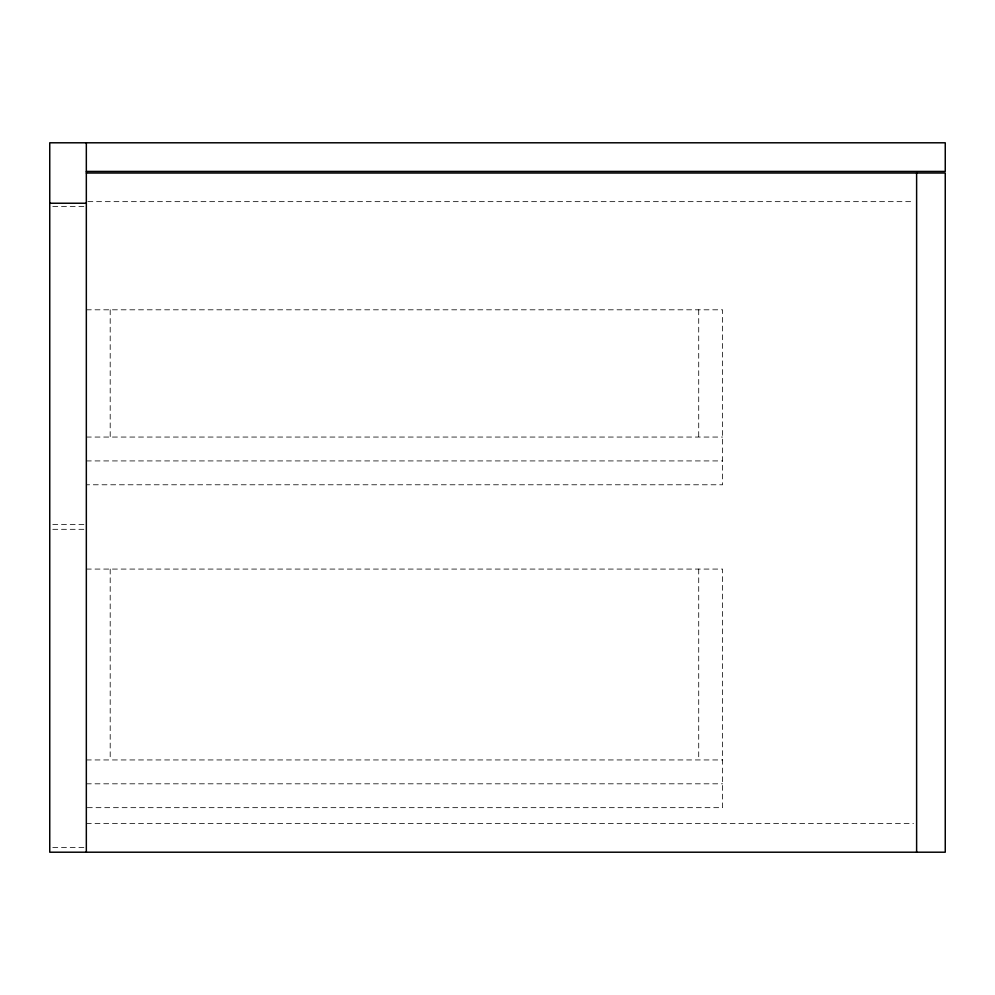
<?xml version="1.0" encoding="UTF-8"?>
<svg xmlns="http://www.w3.org/2000/svg" width="995" height="995" viewBox="0 0 995 995"><rect width="100%" height="100%" fill="white"/><g stroke="black" fill="none" stroke-linecap="round" stroke-linejoin="round"><path stroke-width="0.75" stroke-dasharray="4.97 3.73" d="M87.883 201.649L913.51 201.649M52.797 206.425L86.329 206.425M86.329 309.806L722.569 309.806L722.569 484.776L86.329 484.776M86.329 437.054L722.569 437.054M86.329 460.921L722.569 460.921M52.797 524.539L84.811 524.539M52.797 529.315L86.329 529.315M86.329 569.078L722.569 569.078L722.569 807.666L86.329 807.666M86.329 759.944L722.569 759.944M86.329 783.811L722.569 783.811M86.329 823.574L913.51 823.574M52.797 847.429L84.811 847.429M698.714 309.806L698.714 437.054M698.714 569.078L698.714 759.944M110.196 309.806L110.196 437.054M110.196 569.078L110.196 759.944"/><path stroke-width="1.49" d="M86.329 171.426L945.25 171.426L945.25 142.795L49.75 142.795L49.75 852.205L945.25 852.205L945.25 173.018L86.329 173.018M49.75 203.241L86.329 203.241M916.619 173.018L916.619 852.205M86.329 142.795L86.329 852.205"/></g></svg>
